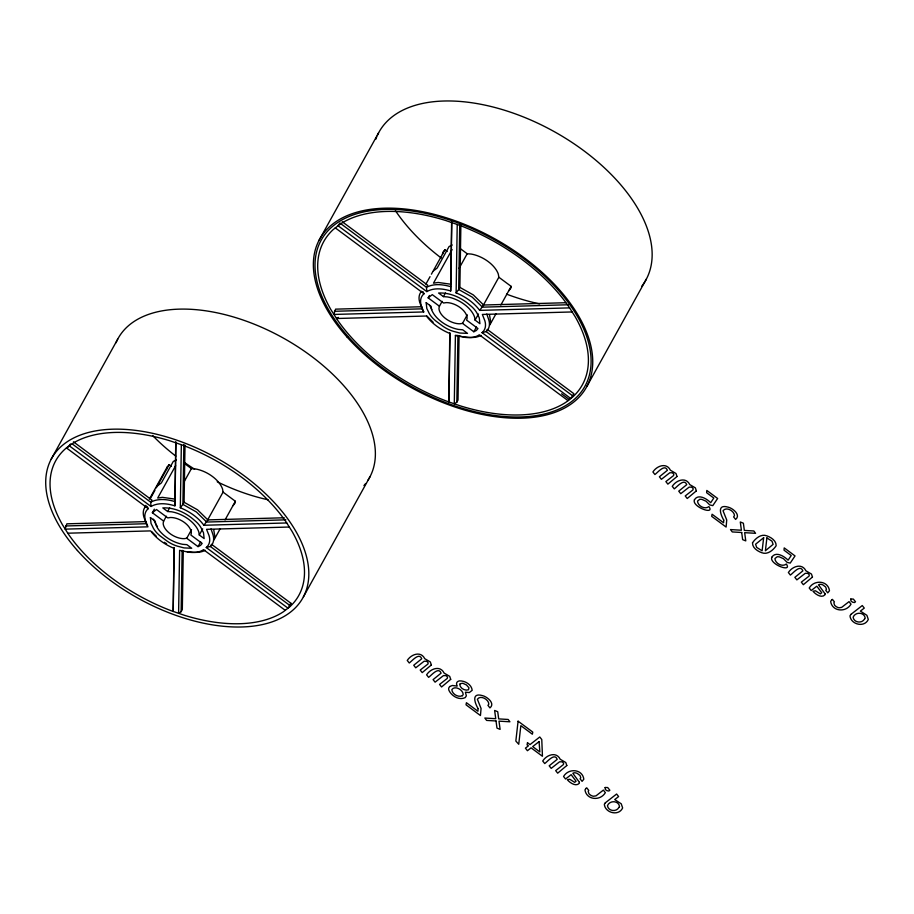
<?xml version="1.0" encoding="UTF-8"?>
<svg xmlns="http://www.w3.org/2000/svg" width="914" height="914" viewBox="0 0 914 914"><rect width="100%" height="100%" fill="white"/><g stroke="black" fill="none" stroke-linecap="round" stroke-linejoin="round"><path stroke-width="1.37" d="M70.481 443.998L69.213 445.769L151.016 506.493C158.225 502.3 167.251 503.545 174.905 505.83L175.751 441.611M174.208 548.411L173.18 611.455L174.014 547.475L174.208 548.411C165.068 544.698 156.557 538.86 150.616 530.897L67.773 533.205M174.905 505.83L175.934 442.776M286.756 522.957L203.913 525.264C197.972 517.301 189.461 511.463 180.321 507.75L181.349 444.707M285.317 610.392L203.514 549.668A29.751 16.635 29 0 1 187.861 552.056L179.624 550.331L178.596 613.385L181.132 611.683L182.137 550.354M183.874 444.478L182.891 504.391L180.321 507.75M183.28 551.073L182.32 609.535L181.132 611.683M285.865 519.837L206.667 522.043L196.384 511.966L182.891 504.391L184.08 502.254L185.016 445.187M449.802 332.593L448.877 401.954L460.439 405.907A147.817 82.66 29 0 0 566.006 402.194L572.77 396.927A147.817 82.66 29 0 0 575.089 316.575L568.759 306.578A147.817 82.66 29 0 0 458.942 225.061L445.666 220.491A147.817 82.66 29 0 0 340.088 224.193L333.324 229.471A147.817 82.66 29 0 0 331.005 309.823L337.335 319.809A147.817 82.66 29 0 0 447.152 401.337L448.877 401.954L449.996 333.53C440.845 329.817 432.345 323.967 426.404 316.016L336.489 318.518L338.363 317.398M426.804 291.612L426.484 287.304L339.905 223.039L338.009 225.701L426.804 291.612C434.013 287.419 443.027 288.664 450.693 290.949L451.619 221.337M450.693 290.949L451.813 222.525M456.829 402.183L457.925 335.472L455.412 335.449L454.292 403.874L456.829 402.183L458.017 400.046L459.068 336.169M569.616 307.881L479.701 310.383C473.76 302.42 465.249 296.582 456.109 292.868L457.228 224.444M459.742 224.227L458.679 289.51L456.109 292.868M568.691 304.75L482.443 307.161L472.161 297.084L458.679 289.51L459.868 287.373L460.885 224.913M421.822 306.738L335.575 309.149L333.827 314.45L423.742 311.948L421.274 305.722A29.751 16.635 29 0 1 424.039 293.76L422.908 291.6M146.034 521.62L66.859 523.825L65.1 529.137L147.965 526.83L145.497 520.603A29.751 16.635 29 0 1 148.262 508.641L147.12 506.482M166.668 469.133L167.136 467.1L169.136 464.678L171.421 466.369M163.64 521.117L163.183 523.082A15.378 8.592 29 0 0 184.171 538.666L186.753 538.266L198.03 546.641L200.566 545.372L202.165 543.419L190.889 535.044L191.346 533.079A15.378 8.592 29 0 0 170.358 517.495L167.776 517.895L156.5 509.521L152.364 512.743L163.64 521.117L166.359 516.216M184.685 463.627L191.403 468.619L195.516 468.951A24.244 13.561 29 0 1 222.536 489.001L223.062 492.12L235.389 501.272L234.921 503.306L232.921 505.739M442.456 254.252L442.924 252.218L444.924 249.796L447.209 251.487M439.428 306.236L438.971 308.201A15.378 8.592 29 0 0 459.959 323.784L462.53 323.385L473.818 331.759L476.343 330.491L477.953 328.537L466.666 320.163L467.123 318.198A15.378 8.592 29 0 0 446.146 302.614L443.564 303.014L432.276 294.639L428.14 297.861L439.428 306.236L442.148 301.334M460.462 248.745L467.191 253.738L471.304 254.069A24.244 13.561 29 0 1 498.313 274.12L498.85 277.239L511.177 286.39L510.709 288.424L508.71 290.858M51.15 459.239L117.7 339.197M144.561 507.83L145.932 505.362M149.348 499.193L167.136 467.1M150.799 497.764L154.934 490.304M156.317 487.813L169.136 464.678M175.625 465.694L157.688 498.05L162.372 497.342L174.974 499.101M152.364 512.743L154.34 509.167M167.639 511.497L171.752 511.817A24.244 13.561 29 0 1 198.772 531.879L199.298 534.998L204.13 538.575L203.491 532.713L201.96 529.64A21.022 11.756 29 0 0 194.271 520.146C185.759 512.56 174.357 507.339 162.818 507.91L167.639 511.497L169.673 507.818M183.943 482.101L191.403 468.619M319.157 240.108L378.567 132.918M186.753 538.266L191.506 529.697M199.298 534.998L202.691 528.875M207.444 520.294L223.062 492.12M284.22 517.77L207.855 519.895L203.913 525.264M198.03 546.641L200.669 541.876M220.217 528.658L214.002 539.866L214.836 536.278L213.727 529.812M225.038 519.94L235.389 501.272M425.89 284.128L430.037 276.656M431.408 274.177L432.79 271.687M444.924 249.796L433.042 271.23L437.178 268.008L449.06 246.574L452.202 244.998M452.099 249.568L433.476 283.169L438.16 282.46L450.751 284.22M428.14 297.861L429.466 295.473M443.427 296.616L447.54 296.936A24.244 13.561 29 0 1 474.549 316.998L475.086 320.117L479.907 323.693L479.267 317.832L477.748 314.759A21.022 11.756 29 0 0 470.059 305.265C461.547 297.678 450.134 292.457 438.594 293.028L443.427 296.616L445.461 292.937M459.045 268.442L467.191 253.738M206.267 547.52L288.081 608.244L291.12 603.4L211.534 544.321L210.346 546.469L206.267 547.52A29.751 16.635 29 0 0 209.032 535.558L206.564 529.332L289.43 527.024M303.379 596.922L369.919 476.88M462.53 323.385L467.283 314.816M475.086 320.117L478.479 313.993M483.232 305.413L498.85 277.239M565.64 302.728L483.632 305.013L479.701 310.383M473.818 331.759L476.457 326.995M495.994 313.776L489.79 324.984L490.612 321.397L489.516 314.93M500.826 305.059L511.177 286.39M482.055 332.639L570.85 398.55L573.889 393.706L487.322 329.44L486.134 331.588L482.055 332.639A29.751 16.635 29 0 0 484.82 320.677L482.352 314.45L572.267 311.948M586.948 386.291L646.358 279.101M618.995 807.37L619.521 806.548C618.767 800.573 609.684 800.013 607.467 805.68C608.073 811.106 616.287 812.375 618.938 807.416M864.655 618.892L865.181 618.07C864.427 612.094 855.344 611.535 853.128 617.201C853.733 622.628 861.948 623.896 864.598 618.938M462.404 695.703L463.192 694.571C463.249 689.819 454.829 685.123 451.836 689.602C452.11 694.194 458.257 697.645 462.37 695.725M157.254 486.111L161.39 482.889L173.272 461.456L176.413 459.879M449.917 686.483L449.14 687.294A8.352 4.673 29 0 0 449.003 690.527C451.687 696.114 459.205 700.581 465.215 697.611L466.346 695.862L465.409 692.172L469.282 692.572L472.184 690.31C471.67 684.563 464.986 680.656 459.491 680.884A8.043 4.501 29 0 0 456.783 685.146L457.206 686.083L452.327 685.477L449.951 686.46M67.773 446.797L64.723 449.38A138.951 77.701 29 0 0 62.552 524.91L68.493 534.302A138.951 77.701 29 0 0 171.718 610.929L184.205 615.225A138.951 77.701 29 0 0 283.443 611.74L289.807 606.782A138.951 77.701 29 0 0 291.977 531.251L286.036 521.86A138.951 77.701 29 0 0 182.811 445.232L170.324 440.936A138.951 77.701 29 0 0 71.086 444.421L67.773 446.797L68.23 447.14M289.132 605.068L291.12 603.4M334.387 311.286L422.039 308.841L423.742 311.948M65.671 525.973L146.263 523.722L147.394 525.79M462.975 336.832L466.78 337.129A29.888 16.715 29 0 0 481.027 335.404M187.187 551.713L190.992 552.01A29.888 16.715 29 0 0 205.25 550.285M450.556 286.63C442.822 284.414 433.796 283.34 426.484 287.304L427.672 285.157L342.236 221.736M458.908 335.746L461.616 336.466M455.412 335.449L463.649 337.175A29.751 16.635 29 0 0 479.302 334.787L568.097 400.698M174.768 501.512C167.045 499.295 158.008 498.221 150.696 502.186L72.252 443.953M459.868 287.373L473.349 294.948L483.632 305.013M184.08 502.254L197.573 509.829L207.855 519.895M164.292 542.288L166.634 543.761M572.701 395.853L486.134 331.588A29.888 16.715 29 0 0 488.819 319.957L486.796 314.005M561.619 393.797L569.525 399.669M335.244 227.849L424.039 293.76M73.44 441.805L151.884 500.038L150.696 502.186L151.016 506.493M289.932 605.536L210.346 546.469A29.888 16.715 29 0 0 213.031 534.839L211.02 528.886M66.448 447.917L148.262 508.641M433.087 322.219L426.792 315.89M156.305 536.221L151.77 531.72M429.706 305.299L430.734 307.344A21.022 11.756 29 0 0 431.831 309.572M422.039 308.841L419.652 302.146A29.888 16.715 29 0 1 421.583 291.269M153.415 519.163L154.946 522.225A21.022 11.756 29 0 0 157.494 526.578M146.263 523.722L143.875 517.038A29.888 16.715 29 0 1 145.794 506.15M268.088 499.775A138.951 77.701 29 0 1 217.224 481.781M194.613 469.19A138.951 77.701 29 0 1 184.445 462.461M175.796 456.109A138.951 77.701 29 0 1 152.581 435.475M365.634 483.506A143.681 80.352 29 0 1 363.943 485.563M116.009 342.761A143.681 80.352 29 0 1 281.306 336.958A143.681 80.352 29 0 1 367.931 480.284M539.603 303.882A147.817 82.66 29 0 1 506.562 294.148M441.245 258.022A147.817 82.66 29 0 1 395.396 210.631M377.333 135.432A152.558 85.31 29 0 1 556.637 132.987A152.558 85.31 29 0 1 641.811 286.151M375.757 139.328A152.558 85.31 29 0 1 376.774 136.712M478.068 708.579L477.942 711.252L466.426 702.706L466.014 704.82L480.444 715.536L481.072 708.499L477.382 699.256C480.444 694.743 488.784 699.404 488.819 704.168L487.95 705.368L489.95 707.904C495.479 703.449 487.219 696.799 482.638 695.668C471.453 692.309 474.377 702.181 478.068 708.579M723.728 520.1L723.602 522.774L712.086 514.228L711.675 516.341L726.116 527.058L726.733 520.02L723.043 510.777C726.104 506.265 734.445 510.926 734.479 515.69L733.611 516.89L735.61 519.426C741.14 514.97 732.891 508.321 728.298 507.201C717.113 503.831 720.038 513.702 723.728 520.1M752.508 542.802C752.313 547.874 757.512 551.176 761.739 552.707C767.474 555.061 773.187 550.194 776.157 545.772C776.352 540.711 771.165 537.398 766.926 535.878C761.191 533.525 755.478 538.38 752.508 542.802M694.457 499.707C691.27 506.71 715.513 515.553 708.887 506.584C704.968 509.863 697.713 505.956 697.508 501.089L699.85 499.261L701.803 499.352L706.065 501.226L709.744 504.939L712.806 505.625L717.627 498.473L706.808 490.441L706.625 492.726L713.8 498.05L710.692 502.711C706.888 498.804 698.296 493.526 694.457 499.707M771.862 557.174C768.674 564.178 792.918 573.021 786.303 564.041C782.373 567.32 775.118 563.424 774.912 558.557L777.254 556.729L779.219 556.809L783.481 558.694L787.148 562.407L790.222 563.093L795.031 555.929L784.212 547.897L784.029 550.194L791.204 555.518L788.096 560.179C784.303 556.272 775.7 550.993 771.862 557.174M518.089 721.192L515.839 741.06L518.741 744.259L520.843 725.659L532.371 734.216L532.782 732.091L518.089 721.192M763.658 537.706L762.127 550.776L756.678 547.417L755.581 544.23L763.658 537.706M766.892 537.912L765.395 550.754L773.107 544.367L772.01 541.179L766.892 537.912M579.407 782.315L579.282 783.321C575.9 786.965 569.822 782.772 567.32 779.711L569.833 779.288L574.655 782.338L576.083 781.241L571.136 774.661L565.549 779.014L563.561 776.477C568.645 767.817 582.561 769.04 583.817 779.219L582.081 781.344L580.093 778.797L580.79 777.814L580.002 775.46L577.191 773.381A4.696 2.628 29 0 0 572.861 773.324L579.407 782.315M825.068 593.837L824.942 594.843C821.56 598.487 815.482 594.294 812.98 591.232L815.494 590.81L820.315 593.871L821.743 592.763L816.796 586.182L811.209 590.535L809.221 587.999C814.305 579.339 828.221 580.561 829.478 590.752L827.741 592.866L825.753 590.318L826.462 589.336L825.662 586.994L822.851 584.903A4.696 2.628 29 0 0 818.521 584.846L825.068 593.837M527.492 742.739L527.07 744.864L528.406 745.847L525.424 748.166L527.424 750.714L531.091 747.846L542.448 756.278L541.774 739.529L539.774 736.981L529.994 744.602L527.492 742.739M150.399 517.575L151.038 523.448L152.569 526.51A21.022 11.756 29 0 0 160.258 536.015L167.239 541.202A21.022 11.756 29 0 0 179.921 546.823L183.988 547.909L191.712 548.251L186.89 544.664L182.777 544.333A24.244 13.561 29 0 1 155.757 524.282L155.231 521.163L150.399 517.575M426.187 302.694L426.827 308.566L428.358 311.628A21.022 11.756 29 0 0 436.035 321.134L443.027 326.321A21.022 11.756 29 0 0 455.709 331.942L459.776 333.027L467.5 333.37L462.678 329.783L458.565 329.451A24.244 13.561 29 0 1 431.545 309.4L431.02 306.281L426.187 302.694M460.279 683.683L459.719 684.529C460.096 688.231 465.032 691.19 468.494 689.773L468.951 687.785L466.426 684.94L462.838 683.272L460.279 683.683M431.351 664.969L422.211 672.613L420.212 670.065L427.901 664.055L428.175 662.97A2.296 1.291 29 0 0 426.381 661.245L424.107 661.245L415.733 667.803L413.734 665.255L421.731 658.777C419.332 651.945 411.963 661.085 409.255 662.993L407.256 660.445C411.163 654.218 420.966 650.757 424.747 658.697L430.334 661.965L431.351 664.969M450.705 679.331L441.565 686.974L439.565 684.437L447.254 678.417L447.529 677.331A2.296 1.291 29 0 0 445.735 675.606L443.461 675.606L435.087 682.164L433.087 679.628L441.085 673.15C438.686 666.317 431.317 675.446 428.609 677.354L426.61 674.818C430.505 668.58 440.32 665.118 444.101 673.07L449.688 676.337L450.705 679.331M677.023 476.491L667.871 484.134L665.872 481.587L673.561 475.577L673.835 474.492A2.296 1.291 29 0 0 672.041 472.767L669.768 472.767L661.393 479.324L659.394 476.777L667.391 470.31C664.992 463.467 657.623 472.607 654.915 474.515L652.916 471.967C656.823 465.74 666.626 462.278 670.408 470.219L675.994 473.498L677.023 476.491M696.365 490.864L687.225 498.496L685.226 495.959L692.915 489.95L693.189 488.864A2.296 1.291 29 0 0 691.395 487.128L689.122 487.139L680.747 493.686L678.748 491.149L686.745 484.671C684.346 477.839 676.977 486.968 674.269 488.876L672.27 486.339C676.177 480.101 685.98 476.651 689.762 484.591L695.348 487.859L696.365 490.864M566.817 765.532L557.677 773.175L555.678 770.628L563.367 764.618L563.641 763.533A2.296 1.291 29 0 0 561.847 761.808L559.574 761.808L551.199 768.366L549.2 765.818L557.197 759.34C554.798 752.508 547.429 761.636 544.721 763.556L542.722 761.008C546.618 754.781 556.432 751.319 560.213 759.26L565.8 762.527L566.817 765.532M812.477 577.054L803.337 584.697L801.338 582.149L809.027 576.14L809.301 575.055A2.296 1.291 29 0 0 807.508 573.329L805.234 573.329L796.859 579.887L794.86 577.34L802.858 570.873C800.458 564.029 793.089 573.169 790.381 575.077L788.382 572.53C792.289 566.303 802.092 562.841 805.874 570.782L811.461 574.061L812.477 577.054M605.308 802.835L604.337 804.297C604.988 812.866 618.732 816.568 622.64 807.93L621.234 803.794L614.734 799.579L618.607 796.562L616.619 794.026L605.308 802.835M850.968 614.357L849.997 615.819C850.648 624.388 864.393 628.089 868.3 619.452L866.895 615.328L860.394 611.112L864.267 608.084L862.279 605.548L850.968 614.357M585.954 788.462L584.983 789.936C586.445 800.013 600.212 801.35 605.354 792.655L603.366 790.107L595.985 795.866L593.369 796.254A4.684 2.616 29 0 1 588.89 793.638L588.182 791.227L588.753 790.381L586.754 787.845L585.954 788.462M831.614 599.995L830.643 601.458C832.106 611.535 845.873 612.883 851.014 604.177L849.026 601.641L841.645 607.387L839.029 607.787A4.684 2.616 29 0 1 834.562 605.159L833.842 602.749L834.413 601.915L832.414 599.367L831.614 599.995M605.137 787.502L605.262 789.456L606.942 790.701L608.838 791.021L609.855 790.233L607.696 787.548L605.137 787.502M850.797 599.024L850.923 600.978L852.602 602.223L854.51 602.554L855.515 601.766L853.356 599.081L850.797 599.024M539.077 741.62L532.691 746.601L539.854 751.925L539.077 741.62M741.688 532.496L732.274 531.937L730.514 529.572L741.391 530.234L740.294 521.974L743.379 523.208L744.35 530.417L753.867 530.988L755.558 533.308L744.659 532.668L745.778 540.905L742.636 539.637L741.688 532.496M496.028 720.975L486.614 720.415L484.854 718.05L495.731 718.712L494.634 710.452L497.719 711.686L498.69 718.895L508.195 719.467L509.898 721.786L498.998 721.146L500.118 729.383L496.976 728.115L496.028 720.975M77.416 550.514A143.681 80.352 29 0 0 301.38 600.327A143.681 80.352 29 0 0 153.004 433.407A143.681 80.352 29 0 0 77.416 550.514M347.034 337.015A152.558 85.31 29 0 0 584.834 389.901A152.558 85.31 29 0 0 427.284 212.676A152.558 85.31 29 0 0 347.034 337.015M348.268 336.729A150.776 84.317 29 0 0 583.292 389.01A150.776 84.317 29 0 0 427.581 213.853A150.776 84.317 29 0 0 348.268 336.729"/></g></svg>
